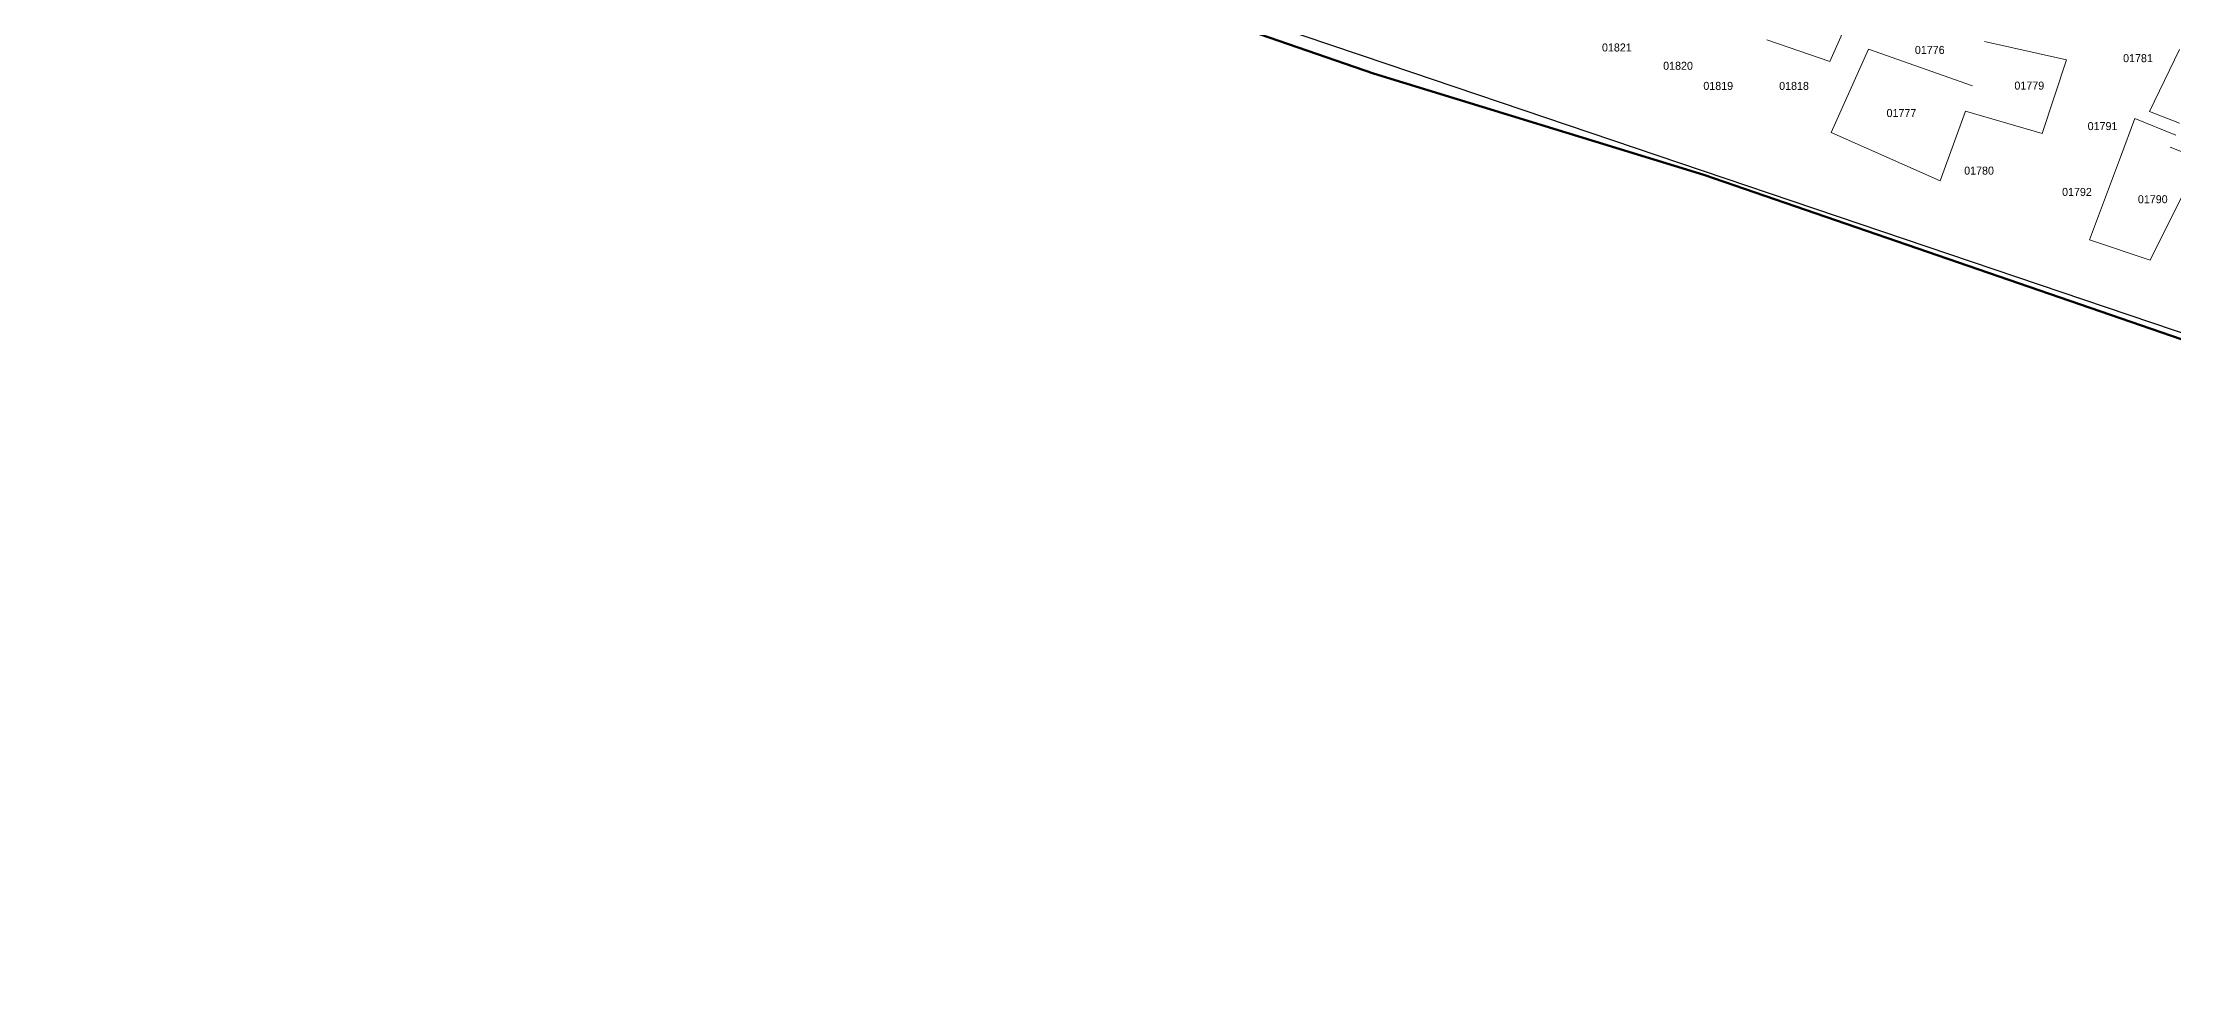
# Model space of a CAD drawing. Header units: metres. Extents: x 245232 to 248406, y 1633796 to 1637634.
# Drawn here: x 246902.1 to 247301.5, y 1633895.4 to 1634073.7 of the extents above; entities that cross this region are included whole.
import ezdxf
from ezdxf.enums import TextEntityAlignment as Align

# ---------------------------------------------------------------- set-up
doc = ezdxf.new("R2010")
doc.units = ezdxf.units.M
doc.header["$MEASUREMENT"] = 0
doc.layers.add('historique_numero_parcelle', color=7, linetype='Continuous')
doc.layers.add('limites_sections', color=7, linetype='Continuous')
doc.layers.add('Limites_Communes', color=7, linetype='Continuous', lineweight=211, plot=False)
doc.layers.add('LIMITES_PARCELLES', color=7, linetype='Continuous', lineweight=0, true_color=0xffffff)
doc.styles.add('Style-FANCY', font='FANCY.shx')

msp = doc.modelspace()

# ---------------------------------------------------------------- linework, layer by layer
at = {"layer": 'Limites_Communes', "color": 210, "lineweight": 80, "flags": 128}
msp.add_lwpolyline([(247659.165, 1633895.42), (247213.478, 1634048.88), (247151.565, 1634067.93), (246867.429, 1634166.062), (246849.765, 1634193.477), (246825.985, 1634236.35), (246816.43, 1634263.982), (246794.734, 1634326.82), (246780.479, 1634357.367), (246711.198, 1634490.176), (246697.499, 1634511.358), (246685.13, 1634530.485)], dxfattribs=at)
at = {"layer": 'limites_parcelles'}
for p, q in [((247242.262, 1634081.857), (247237.106, 1634070.133)), ((247237.106, 1634070.133), (247225.27, 1634074.235)), ((247237.344, 1634056.856), (247244.31, 1634072.477)), ((247244.31, 1634072.477), (247263.825, 1634065.6)), ((247266.082, 1634073.9), (247281.461, 1634070.476)), ((247297.016, 1634060.798), (247302.612, 1634072.419)), ((247281.461, 1634070.476), (247276.87, 1634056.657)), ((247262.525, 1634060.817), (247257.731, 1634047.804)), ((247276.87, 1634056.657), (247262.525, 1634060.817)), ((247291.55, 1634052.247), (247294.26, 1634059.492)), ((247294.26, 1634059.492), (247301.921, 1634056.345)), ((247302.583, 1634058.594), (247297.016, 1634060.798)), ((247257.731, 1634047.804), (247237.344, 1634056.856)), ((247285.747, 1634036.735), (247291.55, 1634052.247)), ((247306.551, 1634051.847), (247297.087, 1634032.919)), ((247300.863, 1634054.096), (247306.551, 1634051.847)), ((247297.087, 1634032.919), (247285.747, 1634036.735))]:
    msp.add_line(p, q, dxfattribs=at)
at = {"layer": 'limites_sections'}
for p, q in [((247154.274, 1634069.595), (246739.265, 1634210.098)), ((247655.536, 1633899.89), (247154.274, 1634069.595))]:
    msp.add_line(p, q, dxfattribs=at)

# ---------------------------------------------------------------- texts
at = {"layer": 'historique_numero_parcelle', "style": 'Style-FANCY'}
for s, p in [('01821', (247197.161, 1634072.783)), ('01776', (247255.804, 1634072.324)), ('01781', (247294.83, 1634070.781)), ('01820', (247208.63, 1634069.354)), ('01819', (247216.161, 1634065.582)), ('01818', (247230.368, 1634065.582)), ('01779', (247274.461, 1634065.638)), ('01777', (247250.498, 1634060.495)), ('01791', (247288.188, 1634058.044)), ('01780', (247265.047, 1634049.695)), ('01792', (247283.395, 1634045.701)), ('01790', (247297.602, 1634044.33))]:
    msp.add_text(s, height=1.5, dxfattribs=at).set_placement(p, align=Align.MIDDLE_CENTER)

doc.saveas('drawing.dxf')
